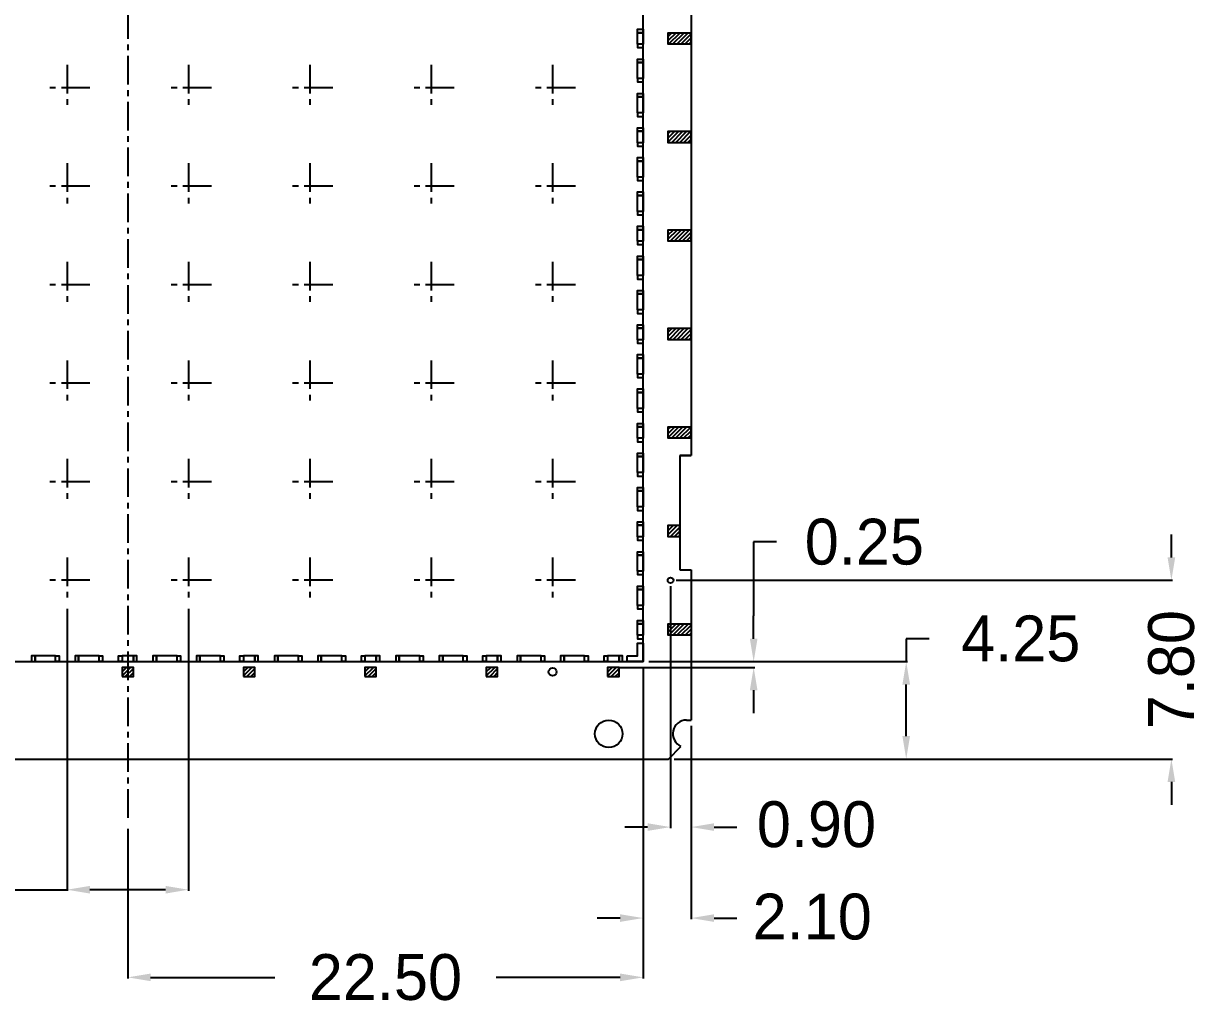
# Model space of a CAD drawing. Extents: x -356 to -83, y -298 to -106.
# Drawn here: x -253.1 to -201.7, y -297.7 to -254.7 of the extents above; entities that cross this region are included whole.
import ezdxf

# ---------------------------------------------------------------- set-up
doc = ezdxf.new("R2010")
doc.units = 0
doc.header["$MEASUREMENT"] = 0
doc.linetypes.add('CENTER', pattern=[2, 1.25, -0.25, 0.25, -0.25])
doc.layers.get('0').update_dxf_attribs({"linetype": 'CONTINUOUS'})
doc.layers.get('DEFPOINTS').update_dxf_attribs({"linetype": 'CONTINUOUS'})
for name, color, linetype in [('CENTER', 1, 'CENTER'), ('DIM', 3, 'CONTINUOUS'), ('half_bottom', 4, 'CONTINUOUS')]:
    doc.layers.add(name, color=color, linetype=linetype)
doc.dimstyles.get("Standard").update_dxf_attribs({"dimtxt": 0.3, "dimasz": 0.2, "dimexe": 0.05, "dimexo": 0.15, "dimgap": 0.05, "dimtad": 0, "dimtoh": 1, "dimdec": 3, "dimdsep": 46, "dimtxsty": 'STANDARD', "dimcen": 0.5, "dimadec": 0, "dimazin": 0, "dimtfac": 1, "dimtdec": 3, "dimtofl": 0, "dimtmove": 0, "dimatfit": 3, "dimfxl": 1, "dimtolj": 1, "dimtzin": 0, "dimarcsym": 0})
pattern_1 = [(45, (-622.31223, 43.88071), (-0.088388348, 0.088388348), [])]

# ---------------------------------------------------------------- blocks, each defined once
blk = doc.blocks.new('*D4')
at = {"layer": 'DEFPOINTS', "color": 0, "linetype": 'Continuous', "transparency": 16777216}
for p in [(-29.299, 122.932), (-51.799, 115.88), (-29.299, 109.152)]:
    blk.add_point(p, dxfattribs=at)
at = {"layer": 'DIM', "color": 0, "linetype": 'Continuous', "lineweight": -2, "transparency": 16777216}
for p, q in [((-29.299, 122.682), (-29.299, 109.102)), ((-51.799, 115.63), (-51.799, 109.102)), ((-50.799, 109.152), (-45.382, 109.152)), ((-30.299, 109.152), (-35.716, 109.152))]:
    blk.add_line(p, q, dxfattribs=at)
at = {"layer": 'DIM', "color": 0, "linetype": 'Continuous', "transparency": 16777216}
for points in [[(-50.799, 109.318), (-50.799, 108.985), (-51.799, 109.152)], [(-30.299, 109.318), (-30.299, 108.985), (-29.299, 109.152)]]:
    blk.add_solid(points, dxfattribs=at)
at = {"layer": 'DIM', "color": 0, "linetype": 'Continuous', "transparency": 16777216, "insert": (-40.549, 109.152), "char_height": 2, "attachment_point": 5}
blk.add_mtext('\\A1;22.50', dxfattribs=at)
blk = doc.blocks.new('*D5')
at = {"layer": 'DEFPOINTS', "color": 0, "linetype": 'Continuous', "transparency": 16777216}
for p in [(-54.449, 125.482), (-49.149, 125.482), (-54.449, 112.977)]:
    blk.add_point(p, dxfattribs=at)
at = {"layer": 'DIM', "color": 0, "linetype": 'Continuous', "lineweight": -2, "transparency": 16777216}
for p, q in [((-54.449, 125.232), (-54.449, 112.927)), ((-49.149, 125.232), (-49.149, 112.927)), ((-56.935, 112.977), (-54.449, 112.977)), ((-50.149, 112.977), (-53.449, 112.977))]:
    blk.add_line(p, q, dxfattribs=at)
at = {"layer": 'DIM', "color": 0, "linetype": 'Continuous', "transparency": 16777216}
for points in [[(-53.449, 113.143), (-53.449, 112.81), (-54.449, 112.977)], [(-50.149, 113.143), (-50.149, 112.81), (-49.149, 112.977)]]:
    blk.add_solid(points, dxfattribs=at)
at = {"layer": 'DIM', "color": 0, "linetype": 'Continuous', "transparency": 16777216, "insert": (-61.601, 112.977), "char_height": 2, "attachment_point": 5}
blk.add_mtext('\\A1;5.300', dxfattribs=at)
blk = doc.blocks.new('*D6')
at = {"layer": 'DEFPOINTS', "color": 0, "linetype": 'Continuous', "transparency": 16777216}
for p in [(-29.299, 122.932), (-27.199, 120.382), (-29.299, 111.74)]:
    blk.add_point(p, dxfattribs=at)
at = {"layer": 'DIM', "color": 0, "linetype": 'Continuous', "lineweight": -2, "transparency": 16777216}
for p, q in [((-29.299, 122.682), (-29.299, 111.69)), ((-27.199, 120.132), (-27.199, 111.69)), ((-30.299, 111.74), (-31.299, 111.74)), ((-26.199, 111.74), (-25.199, 111.74))]:
    blk.add_line(p, q, dxfattribs=at)
at = {"layer": 'DIM', "color": 0, "linetype": 'Continuous', "transparency": 16777216}
for points in [[(-30.299, 111.906), (-30.299, 111.573), (-29.299, 111.74)], [(-26.199, 111.906), (-26.199, 111.573), (-27.199, 111.74)]]:
    blk.add_solid(points, dxfattribs=at)
at = {"layer": 'DIM', "color": 0, "linetype": 'Continuous', "transparency": 16777216, "insert": (-21.913, 111.792), "char_height": 2, "attachment_point": 5}
blk.add_mtext('\\A1;2.10', dxfattribs=at)
blk = doc.blocks.new('*D7')
at = {"layer": 'DEFPOINTS', "color": 0, "linetype": 'Continuous', "transparency": 16777216}
for p in [(-29.299, 122.932), (-30.599, 122.682), (-24.47, 122.682)]:
    blk.add_point(p, dxfattribs=at)
at = {"layer": 'DIM', "color": 0, "linetype": 'Continuous', "lineweight": -2, "transparency": 16777216}
for p, q in [((-23.47, 128.156), (-24.47, 128.156)), ((-24.47, 128.156), (-24.47, 124.932)), ((-24.47, 123.932), (-24.47, 124.932)), ((-29.049, 122.932), (-24.42, 122.932)), ((-30.349, 122.682), (-24.42, 122.682)), ((-24.47, 121.682), (-24.47, 120.682))]:
    blk.add_line(p, q, dxfattribs=at)
at = {"layer": 'DIM', "color": 0, "linetype": 'Continuous', "transparency": 16777216}
for points in [[(-24.637, 123.932), (-24.303, 123.932), (-24.47, 122.932)], [(-24.637, 121.682), (-24.303, 121.682), (-24.47, 122.682)]]:
    blk.add_solid(points, dxfattribs=at)
at = {"layer": 'DIM', "color": 0, "linetype": 'Continuous', "transparency": 16777216, "insert": (-19.637, 128.156), "char_height": 2, "attachment_point": 5}
blk.add_mtext('\\A1;0.25', dxfattribs=at)
blk = doc.blocks.new('*D8')
at = {"layer": 'DEFPOINTS', "color": 0, "linetype": 'Continuous', "transparency": 16777216}
for p in [(-29.299, 122.932), (-17.808, 122.932), (-28.195, 118.682)]:
    blk.add_point(p, dxfattribs=at)
at = {"layer": 'DIM', "color": 0, "linetype": 'Continuous', "lineweight": -2, "transparency": 16777216}
for p, q in [((-16.808, 123.932), (-17.808, 123.932)), ((-17.808, 123.932), (-17.808, 122.932)), ((-29.049, 122.932), (-17.758, 122.932)), ((-17.808, 119.682), (-17.808, 121.932)), ((-27.945, 118.682), (-17.758, 118.682))]:
    blk.add_line(p, q, dxfattribs=at)
at = {"layer": 'DIM', "color": 0, "linetype": 'Continuous', "transparency": 16777216}
for points in [[(-17.975, 121.932), (-17.642, 121.932), (-17.808, 122.932)], [(-17.975, 119.682), (-17.642, 119.682), (-17.808, 118.682)]]:
    blk.add_solid(points, dxfattribs=at)
at = {"layer": 'DIM', "color": 0, "linetype": 'Continuous', "transparency": 16777216, "insert": (-12.808, 123.932), "char_height": 2, "attachment_point": 5}
blk.add_mtext('\\A1;4.25', dxfattribs=at)
blk = doc.blocks.new('*D39')
at = {"layer": 'DEFPOINTS', "color": 0, "linetype": 'Continuous', "transparency": 16777216}
for p in [(-28.099, 126.482), (-6.231, 126.482), (-28.195, 118.682)]:
    blk.add_point(p, dxfattribs=at)
at = {"layer": 'DIM', "color": 0, "linetype": 'Continuous', "lineweight": -2, "transparency": 16777216}
for p, q in [((-6.231, 127.482), (-6.231, 128.482)), ((-27.849, 126.482), (-6.181, 126.482)), ((-27.945, 118.682), (-6.181, 118.682)), ((-6.231, 117.682), (-6.231, 116.682))]:
    blk.add_line(p, q, dxfattribs=at)
at = {"layer": 'DIM', "color": 0, "linetype": 'Continuous', "transparency": 16777216}
for points in [[(-6.397, 127.482), (-6.064, 127.482), (-6.231, 126.482)], [(-6.397, 117.682), (-6.064, 117.682), (-6.231, 118.682)]]:
    blk.add_solid(points, dxfattribs=at)
at = {"layer": 'DIM', "color": 0, "linetype": 'Continuous', "transparency": 16777216, "insert": (-6.231, 122.582), "char_height": 2, "attachment_point": 5, "rotation": 90}
blk.add_mtext('\\A1;7.80', dxfattribs=at)
blk = doc.blocks.new('*D40')
at = {"layer": 'DEFPOINTS', "color": 0, "linetype": 'Continuous', "transparency": 16777216}
for p in [(-28.099, 126.482), (-27.199, 120.382), (-28.099, 115.711)]:
    blk.add_point(p, dxfattribs=at)
at = {"layer": 'DIM', "color": 0, "linetype": 'Continuous', "lineweight": -2, "transparency": 16777216}
for p, q in [((-28.099, 126.232), (-28.099, 115.661)), ((-27.199, 120.132), (-27.199, 115.661)), ((-29.099, 115.711), (-30.099, 115.711)), ((-26.199, 115.711), (-25.199, 115.711))]:
    blk.add_line(p, q, dxfattribs=at)
at = {"layer": 'DIM', "color": 0, "linetype": 'Continuous', "transparency": 16777216}
for points in [[(-29.099, 115.877), (-29.099, 115.544), (-28.099, 115.711)], [(-26.199, 115.877), (-26.199, 115.544), (-27.199, 115.711)]]:
    blk.add_solid(points, dxfattribs=at)
at = {"layer": 'DIM', "color": 0, "linetype": 'Continuous', "transparency": 16777216, "insert": (-21.728, 115.823), "char_height": 2, "attachment_point": 5}
blk.add_mtext('\\A1;0.90', dxfattribs=at)

msp = doc.modelspace()

# ---------------------------------------------------------------- hatches: boundary and pattern name
at = {"layer": 'half_bottom'}
h = msp.add_hatch(dxfattribs=at)
h.set_pattern_fill('ANSI31', color=256)
h.set_pattern_definition([(45, (-138.72319, -88.25517), (-0.08838835, 0.08838835), [])])
h.paths.add_polyline_path([(-224.97544, -221.23225), (-223.97544, -221.23225), (-223.97544, -220.73225), (-224.97544, -220.73225)])
h.paths.add_polyline_path([(-224.97544, -225.03225), (-224.97544, -225.53225), (-224.47544, -225.53225), (-224.47544, -225.03225)])
h.paths.add_polyline_path([(-223.97544, -229.83225), (-223.97544, -229.33225), (-224.97544, -229.33225), (-224.97544, -229.83225)])
h.paths.add_polyline_path([(-224.97544, -234.13225), (-223.97544, -234.13225), (-223.97544, -233.63225), (-224.97544, -233.63225)])
h.paths.add_polyline_path([(-224.97544, -242.73225), (-223.97544, -242.73225), (-223.97544, -242.23225), (-224.97544, -242.23225)])
h.paths.add_polyline_path([(-224.97544, -238.43225), (-223.97544, -238.43225), (-223.97544, -237.93225), (-224.97544, -237.93225)])
h.paths.add_polyline_path([(-224.97544, -247.03225), (-223.97544, -247.03225), (-223.97544, -246.53225), (-224.97544, -246.53225)])
h.paths.add_polyline_path([(-224.97544, -251.33225), (-223.97544, -251.33225), (-223.97544, -250.83225), (-224.97544, -250.83225)])
h.paths.add_polyline_path([(-224.97544, -255.63225), (-223.97544, -255.63225), (-223.97544, -255.13225), (-224.97544, -255.13225)])
h.paths.add_polyline_path([(-224.97544, -259.93225), (-223.97544, -259.93225), (-223.97544, -259.43225), (-224.97544, -259.43225)])
h.paths.add_polyline_path([(-224.97544, -263.73225), (-224.97544, -264.23225), (-223.97544, -264.23225), (-223.97544, -263.73225)])
h.paths.add_polyline_path([(-224.97544, -268.53225), (-223.97544, -268.53225), (-223.97544, -268.03225), (-224.97544, -268.03225)])
h.paths.add_polyline_path([(-224.97544, -272.83225), (-223.97544, -272.83225), (-223.97544, -272.33225), (-224.97544, -272.33225)])
h.paths.add_polyline_path([(-224.97544, -281.43225), (-223.97544, -281.43225), (-223.97544, -280.93225), (-224.97544, -280.93225)])
h.paths.add_polyline_path([(-224.97544, -277.13225), (-224.47544, -277.13225), (-224.47544, -276.63225), (-224.97544, -276.63225)])
h = msp.add_hatch(dxfattribs=at)
h.set_pattern_fill('ANSI31', color=256, style=0)
h.set_pattern_definition(pattern_1)
h.paths.add_polyline_path([(-248.82544, -283.23225), (-248.32544, -283.23225), (-248.32544, -282.83225), (-248.82544, -282.83225)])
h = msp.add_hatch(dxfattribs=at)
h.set_pattern_fill('ANSI31', color=256, style=0)
h.set_pattern_definition(pattern_1)
h.paths.add_polyline_path([(-243.52544, -283.23225), (-243.02544, -283.23225), (-243.02544, -282.83225), (-243.52544, -282.83225)])
h = msp.add_hatch(dxfattribs=at)
h.set_pattern_fill('ANSI31', color=256, style=0)
h.set_pattern_definition(pattern_1)
h.paths.add_polyline_path([(-238.22544, -282.83225), (-238.22544, -283.23225), (-237.72544, -283.23225), (-237.72544, -282.83225)])
h = msp.add_hatch(dxfattribs=at)
h.set_pattern_fill('ANSI31', color=256, style=0)
h.set_pattern_definition(pattern_1)
h.paths.add_polyline_path([(-232.92544, -282.83225), (-232.92544, -283.23225), (-232.42544, -283.23225), (-232.42544, -282.83225)])
h = msp.add_hatch(dxfattribs=at)
h.set_pattern_fill('ANSI31', color=256, style=0)
h.set_pattern_definition(pattern_1)
h.paths.add_polyline_path([(-227.62544, -282.83225), (-227.62544, -283.23225), (-227.12544, -283.23225), (-227.12544, -282.83225)])

# ---------------------------------------------------------------- linework, layer by layer
for p, q in [((-223.97544, -228.58225), (-223.97544, -273.58225)), ((-223.97544, -228.58225), (-223.97544, -273.58225)), ((-223.97544, -273.58225), (-224.47544, -273.58225)), ((-224.47544, -273.58225), (-224.47544, -278.58225)), ((-224.47544, -273.58225), (-223.97544, -273.58225)), ((-224.47544, -273.58225), (-224.47544, -278.58225)), ((-224.47544, -278.58225), (-223.97544, -278.58225)), ((-224.47544, -278.58225), (-223.97544, -278.58225)), ((-223.97544, -278.58225), (-223.97544, -285.13225)), ((-224.17544, -285.13225), (-223.97544, -285.13225)), ((-224.9719, -286.83225), (-224.41986, -286.28021)), ((-273.57544, -286.83225), (-224.9719, -286.83225))]:
    msp.add_line(p, q)
for points in [[(-271.07544, -282.58225), (-226.07544, -282.58225), (-226.07544, -219.58225), (-271.07544, -219.58225)], [(-226.07544, -255.13225), (-226.07544, -255.63225), (-226.32544, -255.63225), (-226.32544, -255.13225)], [(-226.07544, -256.43225), (-226.07544, -257.13225), (-226.32544, -257.13225), (-226.32544, -256.43225)], [(-226.07544, -257.93225), (-226.07544, -258.63225), (-226.32544, -258.63225), (-226.32544, -257.93225)], [(-226.07544, -259.43225), (-226.07544, -259.93225), (-226.32544, -259.93225), (-226.32544, -259.43225)], [(-226.07544, -260.73225), (-226.07544, -261.43225), (-226.32544, -261.43225), (-226.32544, -260.73225)], [(-226.07544, -262.23225), (-226.07544, -262.93225), (-226.32544, -262.93225), (-226.32544, -262.23225)], [(-226.07544, -263.73225), (-226.07544, -264.23225), (-226.32544, -264.23225), (-226.32544, -263.73225)], [(-226.07544, -265.03225), (-226.07544, -265.73225), (-226.32544, -265.73225), (-226.32544, -265.03225)], [(-226.07544, -266.53225), (-226.07544, -267.23225), (-226.32544, -267.23225), (-226.32544, -266.53225)], [(-226.07544, -268.03225), (-226.07544, -268.53225), (-226.32544, -268.53225), (-226.32544, -268.03225)], [(-226.07544, -269.33225), (-226.07544, -270.03225), (-226.32544, -270.03225), (-226.32544, -269.33225)], [(-226.07544, -270.83225), (-226.07544, -271.53225), (-226.32544, -271.53225), (-226.32544, -270.83225)], [(-226.07544, -272.33225), (-226.07544, -272.83225), (-226.32544, -272.83225), (-226.32544, -272.33225)], [(-226.07544, -273.63225), (-226.07544, -274.33225), (-226.32544, -274.33225), (-226.32544, -273.63225)], [(-226.07544, -275.13225), (-226.07544, -275.83225), (-226.32544, -275.83225), (-226.32544, -275.13225)], [(-226.07544, -276.63225), (-226.07544, -277.13225), (-226.32544, -277.13225), (-226.32544, -276.63225)], [(-226.07544, -277.93225), (-226.07544, -278.63225), (-226.32544, -278.63225), (-226.32544, -277.93225)], [(-226.07544, -279.43225), (-226.07544, -280.13225), (-226.32544, -280.13225), (-226.32544, -279.43225)], [(-226.07544, -280.93225), (-226.07544, -281.43225), (-226.32544, -281.43225), (-226.32544, -280.93225)], [(-226.77544, -282.33225), (-226.32544, -282.33225), (-226.32544, -281.78225), (-226.07544, -281.78225), (-226.07544, -282.58225), (-226.77544, -282.58225)], [(-251.72544, -282.58225), (-251.72544, -282.33225), (-252.62544, -282.33225), (-252.62544, -282.58225)], [(-249.82544, -282.58225), (-249.82544, -282.33225), (-250.72544, -282.33225), (-250.72544, -282.58225)], [(-248.32544, -282.33225), (-248.82544, -282.33225), (-248.82544, -282.58225), (-248.32544, -282.58225)], [(-246.42544, -282.58225), (-246.42544, -282.33225), (-247.32544, -282.33225), (-247.32544, -282.58225)], [(-244.52544, -282.58225), (-244.52544, -282.33225), (-245.42544, -282.33225), (-245.42544, -282.58225)], [(-243.02544, -282.33225), (-243.52544, -282.33225), (-243.52544, -282.58225), (-243.02544, -282.58225)], [(-241.12544, -282.58225), (-241.12544, -282.33225), (-242.02544, -282.33225), (-242.02544, -282.58225)], [(-239.22544, -282.58225), (-239.22544, -282.33225), (-240.12544, -282.33225), (-240.12544, -282.58225)], [(-237.72544, -282.33225), (-238.22544, -282.33225), (-238.22544, -282.58225), (-237.72544, -282.58225)], [(-235.82544, -282.58225), (-235.82544, -282.33225), (-236.72544, -282.33225), (-236.72544, -282.58225)], [(-233.92544, -282.58225), (-233.92544, -282.33225), (-234.82544, -282.33225), (-234.82544, -282.58225)], [(-232.42544, -282.33225), (-232.92544, -282.33225), (-232.92544, -282.58225), (-232.42544, -282.58225)], [(-230.52544, -282.58225), (-230.52544, -282.33225), (-231.42544, -282.33225), (-231.42544, -282.58225)], [(-228.62544, -282.58225), (-228.62544, -282.33225), (-229.52544, -282.33225), (-229.52544, -282.58225)], [(-227.12544, -282.33225), (-227.62544, -282.33225), (-227.62544, -282.58225), (-227.12544, -282.58225)]]:
    msp.add_lwpolyline(points, close=True)
for centre, radius in [((-224.87544, -279.03225), 0.125), ((-230.02544, -283.03225), 0.175), ((-227.57544, -285.73225), 0.6)]:
    msp.add_circle(centre, radius)
msp.add_arc((-224.17544, -285.73225), 0.6, 90, 245.9607)
at = {"layer": 'CENTER'}
for p, q in [((-248.57544, -216.14556), (-248.57544, -289.63442)), ((-251.22544, -256.53225), (-251.22544, -258.53225)), ((-245.92544, -256.53225), (-245.92544, -258.53225)), ((-240.62544, -256.53225), (-240.62544, -258.53225)), ((-235.32544, -256.53225), (-235.32544, -258.53225)), ((-230.02544, -256.53225), (-230.02544, -258.53225)), ((-250.22544, -257.53225), (-252.22544, -257.53225)), ((-244.92544, -257.53225), (-246.92544, -257.53225)), ((-239.62544, -257.53225), (-241.62544, -257.53225)), ((-234.32544, -257.53225), (-236.32544, -257.53225)), ((-229.02544, -257.53225), (-231.02544, -257.53225)), ((-251.22544, -260.83225), (-251.22544, -262.83225)), ((-245.92544, -260.83225), (-245.92544, -262.83225)), ((-240.62544, -260.83225), (-240.62544, -262.83225)), ((-235.32544, -260.83225), (-235.32544, -262.83225)), ((-230.02544, -260.83225), (-230.02544, -262.83225)), ((-250.22544, -261.83225), (-252.22544, -261.83225)), ((-244.92544, -261.83225), (-246.92544, -261.83225)), ((-239.62544, -261.83225), (-241.62544, -261.83225)), ((-234.32544, -261.83225), (-236.32544, -261.83225)), ((-229.02544, -261.83225), (-231.02544, -261.83225)), ((-251.22544, -265.13225), (-251.22544, -267.13225)), ((-245.92544, -265.13225), (-245.92544, -267.13225)), ((-240.62544, -265.13225), (-240.62544, -267.13225)), ((-235.32544, -265.13225), (-235.32544, -267.13225)), ((-230.02544, -265.13225), (-230.02544, -267.13225)), ((-250.22544, -266.13225), (-252.22544, -266.13225)), ((-244.92544, -266.13225), (-246.92544, -266.13225)), ((-239.62544, -266.13225), (-241.62544, -266.13225)), ((-234.32544, -266.13225), (-236.32544, -266.13225)), ((-229.02544, -266.13225), (-231.02544, -266.13225)), ((-251.22544, -269.43225), (-251.22544, -271.43225)), ((-245.92544, -269.43225), (-245.92544, -271.43225)), ((-240.62544, -269.43225), (-240.62544, -271.43225)), ((-235.32544, -269.43225), (-235.32544, -271.43225)), ((-230.02544, -269.43225), (-230.02544, -271.43225)), ((-250.22544, -270.43225), (-252.22544, -270.43225)), ((-244.92544, -270.43225), (-246.92544, -270.43225)), ((-239.62544, -270.43225), (-241.62544, -270.43225)), ((-234.32544, -270.43225), (-236.32544, -270.43225)), ((-229.02544, -270.43225), (-231.02544, -270.43225)), ((-251.22544, -273.73225), (-251.22544, -275.73225)), ((-245.92544, -273.73225), (-245.92544, -275.73225)), ((-240.62544, -273.73225), (-240.62544, -275.73225)), ((-235.32544, -273.73225), (-235.32544, -275.73225)), ((-230.02544, -273.73225), (-230.02544, -275.73225)), ((-250.22544, -274.73225), (-252.22544, -274.73225)), ((-244.92544, -274.73225), (-246.92544, -274.73225)), ((-239.62544, -274.73225), (-241.62544, -274.73225)), ((-234.32544, -274.73225), (-236.32544, -274.73225)), ((-229.02544, -274.73225), (-231.02544, -274.73225)), ((-251.22544, -278.03225), (-251.22544, -280.03225)), ((-245.92544, -278.03225), (-245.92544, -280.03225)), ((-240.62544, -278.03225), (-240.62544, -280.03225)), ((-235.32544, -278.03225), (-235.32544, -280.03225)), ((-230.02544, -278.03225), (-230.02544, -280.03225)), ((-250.22544, -279.03225), (-252.22544, -279.03225)), ((-244.92544, -279.03225), (-246.92544, -279.03225)), ((-239.62544, -279.03225), (-241.62544, -279.03225)), ((-234.32544, -279.03225), (-236.32544, -279.03225)), ((-229.02544, -279.03225), (-231.02544, -279.03225))]:
    msp.add_line(p, q, dxfattribs=at)
at = {"layer": 'half_bottom'}
for p, q in [((-223.97544, -255.63225), (-223.97544, -255.13225)), ((-223.97544, -259.93225), (-223.97544, -259.43225)), ((-223.97544, -264.23225), (-223.97544, -263.73225)), ((-223.97544, -268.53225), (-223.97544, -268.03225)), ((-223.97544, -272.83225), (-223.97544, -272.33225)), ((-224.47544, -277.13225), (-224.47544, -276.63225)), ((-223.97544, -280.93225), (-223.97544, -281.43225))]:
    msp.add_line(p, q, dxfattribs=at)
for points in [[(-226.32544, -255.13225), (-226.32544, -254.98225), (-226.07544, -254.98225), (-226.07544, -255.13225)], [(-226.32544, -255.63225), (-226.32544, -255.78225), (-226.07544, -255.78225), (-226.07544, -255.63225)], [(-226.32544, -256.43225), (-226.32544, -256.28225), (-226.07544, -256.28225), (-226.07544, -256.43225)], [(-226.32544, -257.13225), (-226.32544, -257.28225), (-226.07544, -257.28225), (-226.07544, -257.13225)], [(-226.32544, -257.93225), (-226.32544, -257.78225), (-226.07544, -257.78225), (-226.07544, -257.93225)], [(-226.32544, -258.63225), (-226.32544, -258.78225), (-226.07544, -258.78225), (-226.07544, -258.63225)], [(-226.32544, -259.43225), (-226.32544, -259.28225), (-226.07544, -259.28225), (-226.07544, -259.43225)], [(-226.32544, -259.93225), (-226.32544, -260.08225), (-226.07544, -260.08225), (-226.07544, -259.93225)], [(-226.32544, -260.73225), (-226.32544, -260.58225), (-226.07544, -260.58225), (-226.07544, -260.73225)], [(-226.32544, -261.43225), (-226.32544, -261.58225), (-226.07544, -261.58225), (-226.07544, -261.43225)], [(-226.32544, -262.23225), (-226.32544, -262.08225), (-226.07544, -262.08225), (-226.07544, -262.23225)], [(-226.32544, -262.93225), (-226.32544, -263.08225), (-226.07544, -263.08225), (-226.07544, -262.93225)], [(-226.32544, -263.73225), (-226.32544, -263.58225), (-226.07544, -263.58225), (-226.07544, -263.73225)], [(-226.32544, -264.23225), (-226.32544, -264.38225), (-226.07544, -264.38225), (-226.07544, -264.23225)], [(-226.32544, -265.03225), (-226.32544, -264.88225), (-226.07544, -264.88225), (-226.07544, -265.03225)], [(-226.32544, -265.73225), (-226.32544, -265.88225), (-226.07544, -265.88225), (-226.07544, -265.73225)], [(-226.32544, -266.53225), (-226.32544, -266.38225), (-226.07544, -266.38225), (-226.07544, -266.53225)], [(-226.32544, -267.23225), (-226.32544, -267.38225), (-226.07544, -267.38225), (-226.07544, -267.23225)], [(-226.32544, -268.03225), (-226.32544, -267.88225), (-226.07544, -267.88225), (-226.07544, -268.03225)], [(-226.32544, -268.53225), (-226.32544, -268.68225), (-226.07544, -268.68225), (-226.07544, -268.53225)], [(-226.32544, -269.33225), (-226.32544, -269.18225), (-226.07544, -269.18225), (-226.07544, -269.33225)], [(-226.32544, -270.03225), (-226.32544, -270.18225), (-226.07544, -270.18225), (-226.07544, -270.03225)], [(-226.32544, -270.83225), (-226.32544, -270.68225), (-226.07544, -270.68225), (-226.07544, -270.83225)], [(-226.32544, -271.53225), (-226.32544, -271.68225), (-226.07544, -271.68225), (-226.07544, -271.53225)], [(-226.32544, -272.33225), (-226.32544, -272.18225), (-226.07544, -272.18225), (-226.07544, -272.33225)], [(-226.32544, -272.83225), (-226.32544, -272.98225), (-226.07544, -272.98225), (-226.07544, -272.83225)], [(-226.32544, -273.63225), (-226.32544, -273.48225), (-226.07544, -273.48225), (-226.07544, -273.63225)], [(-226.32544, -274.33225), (-226.32544, -274.48225), (-226.07544, -274.48225), (-226.07544, -274.33225)], [(-226.32544, -275.13225), (-226.32544, -274.98225), (-226.07544, -274.98225), (-226.07544, -275.13225)], [(-226.32544, -275.83225), (-226.32544, -275.98225), (-226.07544, -275.98225), (-226.07544, -275.83225)], [(-226.32544, -276.63225), (-226.32544, -276.48225), (-226.07544, -276.48225), (-226.07544, -276.63225)], [(-226.32544, -277.13225), (-226.32544, -277.28225), (-226.07544, -277.28225), (-226.07544, -277.13225)], [(-226.32544, -277.93225), (-226.32544, -277.78225), (-226.07544, -277.78225), (-226.07544, -277.93225)], [(-226.32544, -278.63225), (-226.32544, -278.78225), (-226.07544, -278.78225), (-226.07544, -278.63225)], [(-226.32544, -279.43225), (-226.32544, -279.28225), (-226.07544, -279.28225), (-226.07544, -279.43225)], [(-226.32544, -280.13225), (-226.32544, -280.28225), (-226.07544, -280.28225), (-226.07544, -280.13225)], [(-226.32544, -280.93225), (-226.32544, -280.78225), (-226.07544, -280.78225), (-226.07544, -280.93225)], [(-226.32544, -281.43225), (-226.32544, -281.58225), (-226.07544, -281.58225), (-226.07544, -281.43225)], [(-252.77544, -282.58225), (-252.62544, -282.58225), (-252.62544, -282.33225), (-252.77544, -282.33225)], [(-251.57544, -282.58225), (-251.72544, -282.58225), (-251.72544, -282.33225), (-251.57544, -282.33225)], [(-250.87544, -282.58225), (-250.72544, -282.58225), (-250.72544, -282.33225), (-250.87544, -282.33225)], [(-249.67544, -282.58225), (-249.82544, -282.58225), (-249.82544, -282.33225), (-249.67544, -282.33225)], [(-248.82544, -282.58225), (-248.97544, -282.58225), (-248.97544, -282.33225), (-248.82544, -282.33225)], [(-248.32544, -282.58225), (-248.17544, -282.58225), (-248.17544, -282.33225), (-248.32544, -282.33225)], [(-247.47544, -282.58225), (-247.32544, -282.58225), (-247.32544, -282.33225), (-247.47544, -282.33225)], [(-246.27544, -282.58225), (-246.42544, -282.58225), (-246.42544, -282.33225), (-246.27544, -282.33225)], [(-245.57544, -282.58225), (-245.42544, -282.58225), (-245.42544, -282.33225), (-245.57544, -282.33225)], [(-244.37544, -282.58225), (-244.52544, -282.58225), (-244.52544, -282.33225), (-244.37544, -282.33225)], [(-243.52544, -282.58225), (-243.67544, -282.58225), (-243.67544, -282.33225), (-243.52544, -282.33225)], [(-243.02544, -282.58225), (-242.87544, -282.58225), (-242.87544, -282.33225), (-243.02544, -282.33225)], [(-242.17544, -282.58225), (-242.02544, -282.58225), (-242.02544, -282.33225), (-242.17544, -282.33225)], [(-240.97544, -282.58225), (-241.12544, -282.58225), (-241.12544, -282.33225), (-240.97544, -282.33225)], [(-240.27544, -282.58225), (-240.12544, -282.58225), (-240.12544, -282.33225), (-240.27544, -282.33225)], [(-239.07544, -282.58225), (-239.22544, -282.58225), (-239.22544, -282.33225), (-239.07544, -282.33225)], [(-238.22544, -282.58225), (-238.37544, -282.58225), (-238.37544, -282.33225), (-238.22544, -282.33225)], [(-237.72544, -282.58225), (-237.57544, -282.58225), (-237.57544, -282.33225), (-237.72544, -282.33225)], [(-236.87544, -282.58225), (-236.72544, -282.58225), (-236.72544, -282.33225), (-236.87544, -282.33225)], [(-235.67544, -282.58225), (-235.82544, -282.58225), (-235.82544, -282.33225), (-235.67544, -282.33225)], [(-234.97544, -282.58225), (-234.82544, -282.58225), (-234.82544, -282.33225), (-234.97544, -282.33225)], [(-233.77544, -282.58225), (-233.92544, -282.58225), (-233.92544, -282.33225), (-233.77544, -282.33225)], [(-232.92544, -282.58225), (-233.07544, -282.58225), (-233.07544, -282.33225), (-232.92544, -282.33225)], [(-232.42544, -282.58225), (-232.27544, -282.58225), (-232.27544, -282.33225), (-232.42544, -282.33225)], [(-231.57544, -282.58225), (-231.42544, -282.58225), (-231.42544, -282.33225), (-231.57544, -282.33225)], [(-230.37544, -282.58225), (-230.52544, -282.58225), (-230.52544, -282.33225), (-230.37544, -282.33225)], [(-229.67544, -282.58225), (-229.52544, -282.58225), (-229.52544, -282.33225), (-229.67544, -282.33225)], [(-228.47544, -282.58225), (-228.62544, -282.58225), (-228.62544, -282.33225), (-228.47544, -282.33225)], [(-227.62544, -282.58225), (-227.77544, -282.58225), (-227.77544, -282.33225), (-227.62544, -282.33225)], [(-227.12544, -282.58225), (-226.97544, -282.58225), (-226.97544, -282.33225), (-227.12544, -282.33225)], [(-248.82544, -283.23225), (-248.32544, -283.23225), (-248.32544, -282.83225), (-248.82544, -282.83225)], [(-243.52544, -283.23225), (-243.02544, -283.23225), (-243.02544, -282.83225), (-243.52544, -282.83225)], [(-238.22544, -283.23225), (-237.72544, -283.23225), (-237.72544, -282.83225), (-238.22544, -282.83225)], [(-232.92544, -283.23225), (-232.42544, -283.23225), (-232.42544, -282.83225), (-232.92544, -282.83225)], [(-227.62544, -283.23225), (-227.12544, -283.23225), (-227.12544, -282.83225), (-227.62544, -282.83225)]]:
    msp.add_lwpolyline(points, close=True, dxfattribs=at)
for points in [[(-223.97544, -255.63225), (-224.97544, -255.63225), (-224.97544, -255.13225), (-223.97544, -255.13225)], [(-223.97544, -259.93225), (-224.97544, -259.93225), (-224.97544, -259.43225), (-223.97544, -259.43225)], [(-223.97544, -264.23225), (-224.97544, -264.23225), (-224.97544, -263.73225), (-223.97544, -263.73225)], [(-223.97544, -268.53225), (-224.97544, -268.53225), (-224.97544, -268.03225), (-223.97544, -268.03225)], [(-223.97544, -272.83225), (-224.97544, -272.83225), (-224.97544, -272.33225), (-223.97544, -272.33225)], [(-224.47544, -277.13225), (-224.97544, -277.13225), (-224.97544, -276.63225), (-224.47544, -276.63225)], [(-223.97544, -281.43225), (-224.97544, -281.43225), (-224.97544, -280.93225), (-223.97544, -280.93225)]]:
    msp.add_lwpolyline(points, dxfattribs=at)

# ---------------------------------------------------------------- dimensions: what is measured, and where the dimension line sits
at = {"layer": 'DIM', "linetype": 'Continuous'}
for base, p1, p2, angle, picture, middle in [((-221.24641, -282.83225), (-226.07544, -282.58225), (-227.37544, -282.83225), 90, '*D7', (-220.18973, -277.35858)), ((-214.58471, -282.58225), (-224.9719, -286.83225), (-226.07544, -282.58225), 270, '*D8', (-213.98745, -282.22793))]:
    dim = msp.add_linear_dim(base=base, p1=p1, p2=p2, angle=angle, dimstyle='STANDARD', override={"dimtxt": 2, "dimasz": 1, "dimexo": 0.25, "dimgap": 1, "dimdec": 2, "dimtmove": 1}, dxfattribs=at)
    dim.commit()
    dim.dimension.update_dxf_attribs({"geometry": picture, "text_midpoint": middle, "dimtype": 128, "insert": (-196.77653, -405.51438)})
for base, p1, p2, angle, override, picture, middle in [((-203.00712, -279.03225), (-224.9719, -286.83225), (-224.87544, -279.03225), 270, {"dimtxt": 2, "dimasz": 1, "dimexo": 0.25, "dimgap": 1, "dimdec": 2, "dimtmove": 2}, '*D39', (-203.00712, -282.93225)), ((-224.87544, -289.80377), (-223.97544, -285.13225), (-224.87544, -279.03225), 180, {"dimtxt": 2, "dimasz": 1, "dimexo": 0.25, "dimgap": 1, "dimdec": 2, "dimtmove": 1}, '*D40', (-218.50497, -289.69124)), ((-226.07544, -293.77457), (-223.97544, -285.13225), (-226.07544, -282.58225), 180, {"dimtxt": 2, "dimasz": 1, "dimexo": 0.25, "dimgap": 1, "dimdec": 2, "dimtmove": 2}, '*D6', (-218.68983, -293.72251))]:
    dim = msp.add_linear_dim(base=base, p1=p1, p2=p2, angle=angle, text='<>0', dimstyle='STANDARD', override=override, dxfattribs=at)
    dim.commit()
    dim.dimension.update_dxf_attribs({"geometry": picture, "text_midpoint": middle, "dimtype": 128, "insert": (-196.77653, -405.51438)})
dim = msp.add_linear_dim(base=(-251.22544, -292.53769), p1=(-245.92544, -280.03225), p2=(-251.22544, -280.03225), text='<>00', dimstyle='STANDARD', override={"dimtxt": 2, "dimasz": 1, "dimexo": 0.25, "dimgap": 1, "dimdec": 2, "dimtmove": 1}, dxfattribs=at)
dim.commit()
dim.dimension.update_dxf_attribs({"geometry": '*D5', "text_midpoint": (-258.37787, -292.4378), "dimtype": 128, "insert": (-196.77653, -405.51438)})
dim = msp.add_linear_dim(base=(-226.07544, -296.36265), p1=(-248.57544, -289.63442), p2=(-226.07544, -282.58225), text='<>0', dimstyle='STANDARD', override={"dimtxt": 2, "dimasz": 1, "dimexo": 0.25, "dimgap": 1, "dimdec": 2, "dimtmove": 2}, dxfattribs=at)
dim.commit()
dim.dimension.update_dxf_attribs({"geometry": '*D4', "text_midpoint": (-237.32544, -296.36265), "insert": (-196.77653, -405.51438)})

doc.saveas('drawing.dxf')
